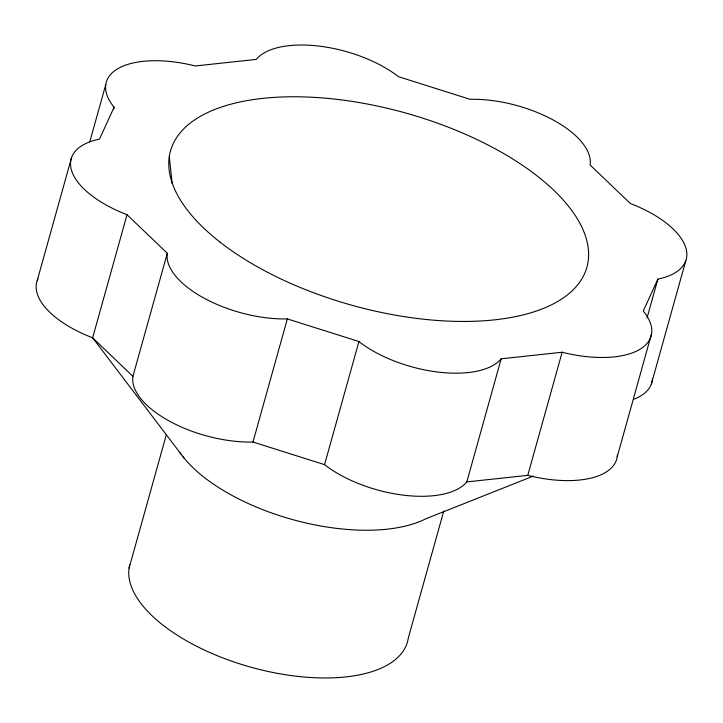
<?xml version="1.0" encoding="UTF-8"?>
<svg xmlns="http://www.w3.org/2000/svg" width="723" height="723" viewBox="0 0 723 723"><rect width="100%" height="100%" fill="white"/><g stroke="black" fill="none" stroke-linecap="round" stroke-linejoin="round"><path stroke-width="1.08" d="M37.189 280.678L71.568 157.56M89.788 141.825L105.775 84.582M113.511 109.381L114.117 107.221A85.974 39.702 15.6 0 1 119.882 67.564A85.974 39.702 15.6 0 1 195.228 65.965L256.195 59.422A85.974 39.702 15.6 0 1 319.34 46.145A85.974 39.702 15.6 0 1 398.436 76.674L470.022 99.304A85.974 39.702 15.6 0 1 553.556 120.181A85.974 39.702 15.6 0 1 590.076 164.961L630.357 203.515A85.974 39.702 15.6 0 1 685.341 246.308A85.974 39.702 15.6 0 1 657.885 279.105L643.262 310.998A85.974 39.702 15.6 0 1 637.487 350.646A85.974 39.702 15.6 0 1 562.142 352.246L501.184 358.798A85.974 39.702 15.6 0 1 438.039 372.074A85.974 39.702 15.6 0 1 358.933 341.536L287.347 318.906A85.974 39.702 15.6 0 1 203.823 298.03A85.974 39.702 15.6 0 1 167.302 253.249L127.022 214.704A85.974 39.702 15.6 0 1 72.038 171.902A85.974 39.702 15.6 0 1 99.485 139.105L114.117 107.221M127.022 214.704L92.643 337.813L184.103 458.138M617.415 454.74A85.974 39.702 15.6 0 1 527.772 475.363L466.805 481.907A85.974 39.702 15.6 0 1 403.66 495.183A85.974 39.702 15.6 0 1 324.564 464.654L252.978 442.024A85.974 39.702 15.6 0 1 169.444 421.148A85.974 39.702 15.6 0 1 132.924 376.367L167.302 253.249M129.092 568.079L166.398 434.46M252.978 442.024L287.347 318.906M324.564 464.654L358.933 341.536M443.777 510.98L408.287 638.084A144.112 66.543 15.6 0 1 255.409 668.423A144.112 66.543 15.6 0 1 129.733 564.889M466.805 481.907L501.184 358.798M527.772 475.363L562.142 352.246M647.031 317.984L657.885 279.105M617.225 456.746L651.604 333.628M651.432 383.768L685.811 260.651M533.429 476.059L425.901 518.762A144.112 66.543 15.6 0 1 298.337 521.12A144.112 66.543 15.6 0 1 182.63 456.285M132.924 376.367L92.643 337.813A85.974 39.702 15.6 0 1 37.958 278.834M169.29 156.611L172.164 183.452M181.22 454.424A144.112 66.543 15.6 0 1 179.891 452.553M652.435 378.897A85.974 39.702 15.6 0 1 633.691 399.304M220.144 242.214A216.159 99.81 15.6 0 0 577.117 285.522A216.159 99.81 15.6 0 0 338.798 99.584A216.159 99.81 15.6 0 0 220.144 242.214"/></g></svg>
